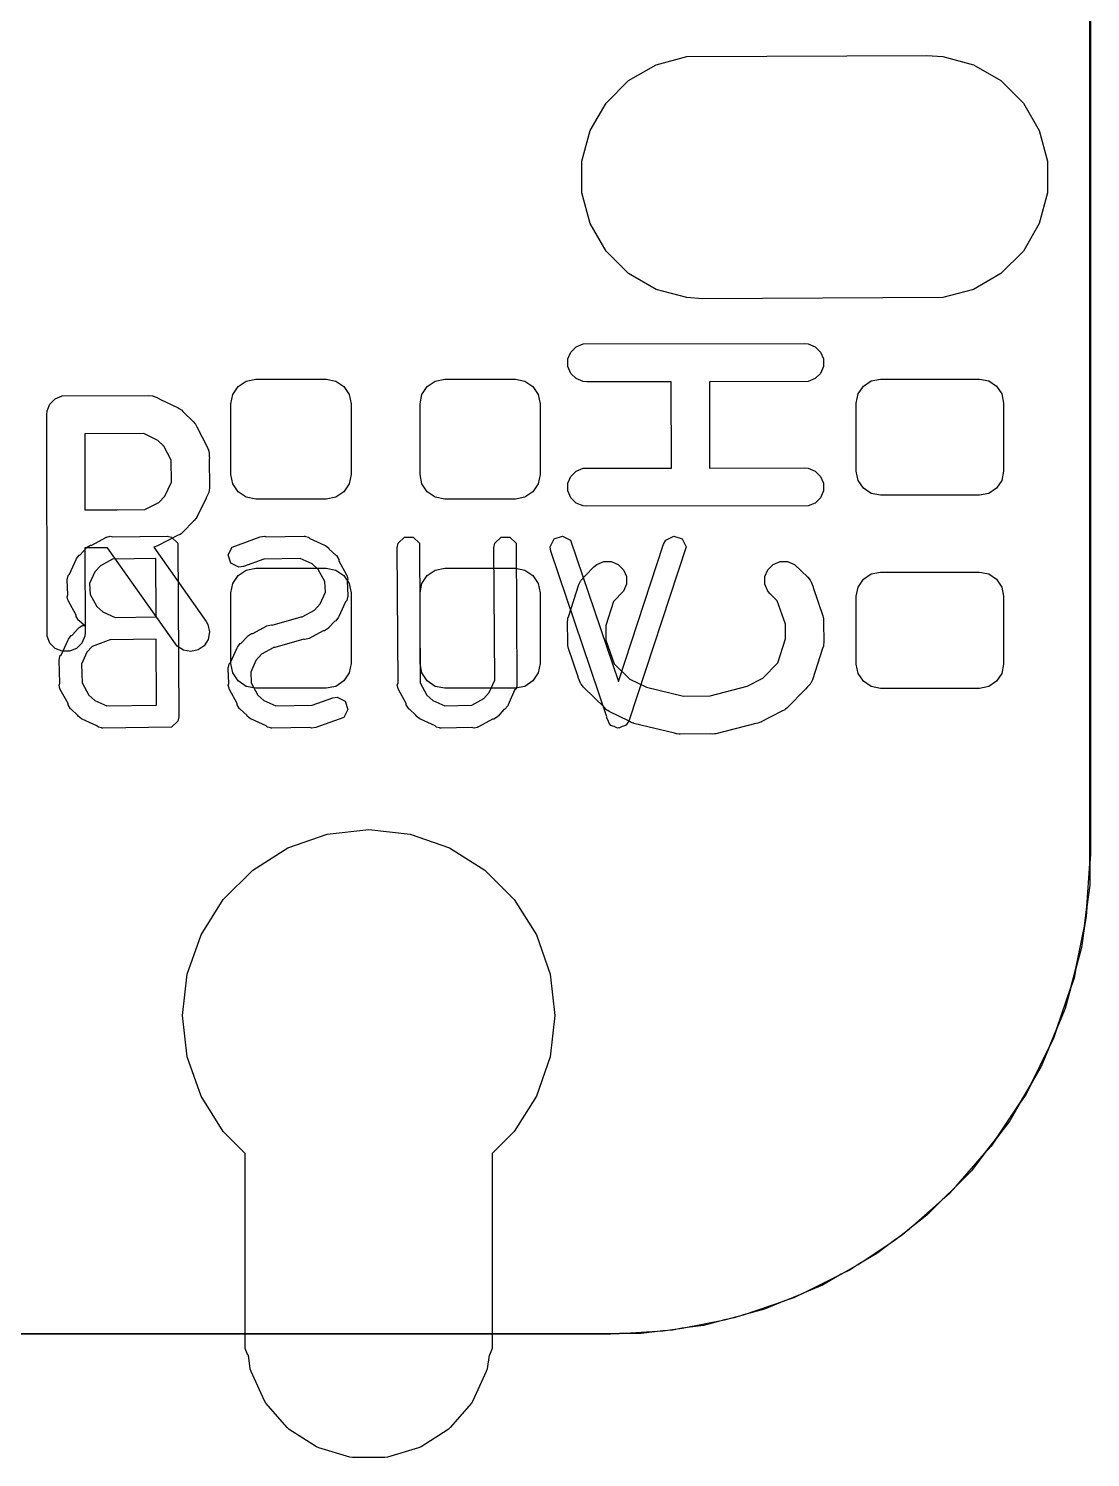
# Model space of a CAD drawing. Extents: x 138 to 258, y -115 to -93.
# Drawn here: x 154.77 to 158.98, y -114.38 to -108.71 of the extents above; entities that cross this region are included whole.
import ezdxf

# ---------------------------------------------------------------- set-up
doc = ezdxf.new("R2010")
doc.units = 0
doc.layers.add('BLACK', color=7, linetype='CONTINUOUS')

msp = doc.modelspace()

# ---------------------------------------------------------------- linework, layer by layer
at = {"layer": 'BLACK', "linetype": 'CONTINUOUS'}
for p, q in [((158.977426, -111.988503), (158.97733, -98.0186)), ((158.979773, -98.018696), (158.97987, -111.9886)), ((157.257417, -108.857736), (157.379108, -108.825129)), ((157.257417, -108.857736), (157.379108, -108.825129)), ((157.379108, -108.825129), (158.3311, -108.821)), ((157.379108, -108.825129), (158.3311, -108.821)), ((158.3311, -108.821), (158.394092, -108.825129)), ((158.3311, -108.821), (158.394092, -108.825129)), ((158.394092, -108.825129), (158.515783, -108.857736)), ((158.394092, -108.825129), (158.515783, -108.857736)), ((157.148312, -108.920728), (157.257417, -108.857736)), ((157.148312, -108.920728), (157.257417, -108.857736)), ((158.515783, -108.857736), (158.624888, -108.920728)), ((158.515783, -108.857736), (158.624888, -108.920728)), ((157.059228, -109.009812), (157.148312, -108.920728)), ((157.059228, -109.009812), (157.148312, -108.920728)), ((158.624888, -108.920728), (158.713972, -109.009812)), ((158.624888, -108.920728), (158.713972, -109.009812)), ((156.996236, -109.118917), (157.059228, -109.009812)), ((156.996236, -109.118917), (157.059228, -109.009812)), ((158.713972, -109.009812), (158.776964, -109.118917)), ((158.713972, -109.009812), (158.776964, -109.118917)), ((156.963629, -109.240608), (156.996236, -109.118917)), ((156.963629, -109.240608), (156.996236, -109.118917)), ((158.776964, -109.118917), (158.809571, -109.240608)), ((158.776964, -109.118917), (158.809571, -109.240608)), ((156.963629, -109.366592), (156.963629, -109.240608)), ((156.963629, -109.366592), (156.963629, -109.240608)), ((158.809571, -109.240608), (158.809571, -109.366592)), ((158.809571, -109.240608), (158.809571, -109.366592)), ((156.996236, -109.488283), (156.963629, -109.366592)), ((156.996236, -109.488283), (156.963629, -109.366592)), ((158.809571, -109.366592), (158.776964, -109.488283)), ((158.809571, -109.366592), (158.776964, -109.488283)), ((157.059228, -109.597388), (156.996236, -109.488283)), ((157.059228, -109.597388), (156.996236, -109.488283)), ((158.776964, -109.488283), (158.713972, -109.597388)), ((158.776964, -109.488283), (158.713972, -109.597388)), ((157.148312, -109.686472), (157.059228, -109.597388)), ((157.148312, -109.686472), (157.059228, -109.597388)), ((158.713972, -109.597388), (158.624888, -109.686472)), ((158.713972, -109.597388), (158.624888, -109.686472)), ((157.257417, -109.749464), (157.148312, -109.686472)), ((157.257417, -109.749464), (157.148312, -109.686472)), ((158.624888, -109.686472), (158.515783, -109.749464)), ((158.624888, -109.686472), (158.515783, -109.749464)), ((157.379108, -109.782071), (157.257417, -109.749464)), ((157.379108, -109.782071), (157.257417, -109.749464)), ((158.515783, -109.749464), (158.394092, -109.782071)), ((158.515783, -109.749464), (158.394092, -109.782071)), ((157.4421, -109.7862), (157.379108, -109.782071)), ((157.4421, -109.7862), (157.379108, -109.782071)), ((158.394092, -109.782071), (157.4421, -109.7862)), ((158.394092, -109.782071), (157.4421, -109.7862)), ((156.919235, -109.997723), (156.940259, -109.976699)), ((156.940259, -109.976699), (156.967727, -109.965321)), ((156.967727, -109.965321), (157.846193, -109.963857)), ((157.846193, -109.963857), (157.861059, -109.965321)), ((157.861059, -109.965321), (157.888527, -109.976699)), ((157.888527, -109.976699), (157.909551, -109.997723)), ((156.907857, -110.025191), (156.919235, -109.997723)), ((156.907857, -110.054923), (156.907857, -110.025191)), ((157.909551, -109.997723), (157.920929, -110.025191)), ((157.920929, -110.025191), (157.920929, -110.054923)), ((156.919235, -110.082391), (156.907857, -110.054923)), ((156.940259, -110.103415), (156.919235, -110.082391)), ((157.909551, -110.082391), (157.888527, -110.103415)), ((157.920929, -110.054923), (157.909551, -110.082391)), ((155.578967, -110.166059), (155.600233, -110.134233)), ((155.600233, -110.134233), (155.632059, -110.112967)), ((155.632059, -110.112967), (155.6696, -110.1055)), ((155.6696, -110.1055), (155.9496, -110.1055)), ((155.9496, -110.1055), (155.987141, -110.112967)), ((155.987141, -110.112967), (156.018967, -110.134233)), ((156.018967, -110.134233), (156.040233, -110.166059)), ((156.328967, -110.166059), (156.350233, -110.134233)), ((156.350233, -110.134233), (156.382059, -110.112967)), ((156.382059, -110.112967), (156.4196, -110.1055)), ((156.4196, -110.1055), (156.6996, -110.1055)), ((156.6996, -110.1055), (156.737141, -110.112967)), ((156.737141, -110.112967), (156.768967, -110.134233)), ((156.768967, -110.134233), (156.790233, -110.166059)), ((156.967727, -110.114793), (156.940259, -110.103415)), ((156.982593, -110.116257), (156.967727, -110.114793)), ((157.317848, -110.115698), (156.982593, -110.116257)), ((157.318835, -110.45822), (157.317848, -110.115698)), ((157.861059, -110.114793), (157.468826, -110.115446)), ((157.468826, -110.115446), (157.469813, -110.457969)), ((157.888527, -110.103415), (157.861059, -110.114793)), ((158.058796, -110.16417), (158.079574, -110.133074)), ((158.079574, -110.133074), (158.11067, -110.112296)), ((158.11067, -110.112296), (158.14735, -110.105)), ((158.14735, -110.105), (158.53985, -110.105)), ((158.53985, -110.105), (158.57653, -110.112296)), ((158.57653, -110.112296), (158.607626, -110.133074)), ((158.607626, -110.133074), (158.628404, -110.16417)), ((154.842283, -110.231727), (154.853661, -110.204259)), ((154.853661, -110.204259), (154.874685, -110.183235)), ((154.874685, -110.183235), (154.902153, -110.171857)), ((154.902153, -110.171857), (155.246009, -110.170393)), ((155.246009, -110.170393), (155.260875, -110.171857)), ((155.260875, -110.171857), (155.263405, -110.172905)), ((155.263405, -110.172905), (155.266135, -110.173099)), ((155.266135, -110.173099), (155.27976, -110.179679)), ((155.27976, -110.179679), (155.288343, -110.183235)), ((155.288343, -110.183235), (155.289484, -110.184376)), ((155.289484, -110.184376), (155.362335, -110.219562)), ((155.5715, -110.2036), (155.578967, -110.166059)), ((155.5715, -110.4836), (155.5715, -110.2036)), ((156.040233, -110.166059), (156.0477, -110.2036)), ((156.0477, -110.2036), (156.0477, -110.4836)), ((156.3215, -110.2036), (156.328967, -110.166059)), ((156.3215, -110.4836), (156.3215, -110.2036)), ((156.790233, -110.166059), (156.7977, -110.2036)), ((156.7977, -110.2036), (156.7977, -110.4836)), ((158.0515, -110.20085), (158.058796, -110.16417)), ((158.0515, -110.47035), (158.0515, -110.20085)), ((158.628404, -110.16417), (158.6357, -110.20085)), ((158.6357, -110.20085), (158.6357, -110.47035)), ((154.840819, -110.246593), (154.842283, -110.231727)), ((154.842283, -111.125059), (154.840819, -110.246593)), ((155.362335, -110.219562), (155.368731, -110.223588)), ((155.368731, -110.223588), (155.370592, -110.224359)), ((155.370592, -110.224359), (155.3718, -110.22552)), ((155.3718, -110.22552), (155.374976, -110.227519)), ((155.374976, -110.227519), (155.380445, -110.233825)), ((155.380445, -110.233825), (155.423262, -110.27496)), ((155.423262, -110.27496), (155.428054, -110.280799)), ((155.428054, -110.280799), (155.429578, -110.282121)), ((155.429578, -110.282121), (155.430327, -110.283569)), ((155.430327, -110.283569), (155.432738, -110.286507)), ((155.432738, -110.286507), (155.43632, -110.295156)), ((155.43632, -110.295156), (155.478659, -110.377011)), ((155.225865, -110.321478), (154.991906, -110.322474)), ((154.991906, -110.322474), (154.992408, -110.623834)), ((155.281302, -110.348253), (155.225865, -110.321478)), ((155.305825, -110.371812), (155.281302, -110.348253)), ((155.334474, -110.4272), (155.305825, -110.371812)), ((155.335401, -110.514765), (155.334474, -110.4272)), ((155.478659, -110.377011), (155.483998, -110.390963)), ((155.483998, -110.390963), (155.484191, -110.393692)), ((155.484191, -110.393692), (155.48524, -110.396223)), ((155.48524, -110.396223), (155.485392, -110.410584)), ((155.485392, -110.410584), (155.486105, -110.420619)), ((155.486105, -110.420619), (155.485517, -110.422382)), ((155.485517, -110.422382), (155.486704, -110.53446)), ((155.578967, -110.521141), (155.5715, -110.4836)), ((156.0477, -110.4836), (156.040233, -110.521141)), ((156.328967, -110.521141), (156.3215, -110.4836)), ((156.7977, -110.4836), (156.790233, -110.521141)), ((156.919235, -110.491208), (156.940259, -110.470184)), ((156.940259, -110.470184), (156.967727, -110.458806)), ((156.967727, -110.458806), (157.318835, -110.45822)), ((157.469813, -110.457969), (157.846193, -110.457342)), ((157.846193, -110.457342), (157.861059, -110.458806)), ((157.861059, -110.458806), (157.888527, -110.470184)), ((157.888527, -110.470184), (157.909551, -110.491208)), ((158.058796, -110.50703), (158.0515, -110.47035)), ((158.6357, -110.47035), (158.628404, -110.50703)), ((155.308843, -110.569753), (155.335401, -110.514765)), ((155.486704, -110.53446), (155.48524, -110.549326)), ((155.600233, -110.552967), (155.578967, -110.521141)), ((156.040233, -110.521141), (156.018967, -110.552967)), ((156.350233, -110.552967), (156.328967, -110.521141)), ((156.790233, -110.521141), (156.768967, -110.552967)), ((156.907857, -110.518676), (156.919235, -110.491208)), ((156.907857, -110.548408), (156.907857, -110.518676)), ((157.909551, -110.491208), (157.920929, -110.518676)), ((157.920929, -110.518676), (157.920929, -110.548408)), ((158.079574, -110.538126), (158.058796, -110.50703)), ((158.11067, -110.558904), (158.079574, -110.538126)), ((158.607626, -110.538126), (158.57653, -110.558904)), ((158.628404, -110.50703), (158.607626, -110.538126)), ((155.230095, -110.622822), (155.285285, -110.594276)), ((155.285285, -110.594276), (155.308843, -110.569753)), ((155.47272, -110.577935), (155.437535, -110.650786)), ((155.473862, -110.576794), (155.47272, -110.577935)), ((155.477417, -110.568211), (155.473862, -110.576794)), ((155.483998, -110.554586), (155.477417, -110.568211)), ((155.484191, -110.551856), (155.483998, -110.554586)), ((155.48524, -110.549326), (155.484191, -110.551856)), ((155.632059, -110.574233), (155.600233, -110.552967)), ((155.6696, -110.5817), (155.632059, -110.574233)), ((155.9496, -110.5817), (155.6696, -110.5817)), ((155.987141, -110.574233), (155.9496, -110.5817)), ((156.018967, -110.552967), (155.987141, -110.574233)), ((156.382059, -110.574233), (156.350233, -110.552967)), ((156.4196, -110.5817), (156.382059, -110.574233)), ((156.6996, -110.5817), (156.4196, -110.5817)), ((156.737141, -110.574233), (156.6996, -110.5817)), ((156.768967, -110.552967), (156.737141, -110.574233)), ((156.919235, -110.575876), (156.907857, -110.548408)), ((156.940259, -110.5969), (156.919235, -110.575876)), ((156.967727, -110.608278), (156.940259, -110.5969)), ((157.888527, -110.5969), (157.861059, -110.608278)), ((157.909551, -110.575876), (157.888527, -110.5969)), ((157.920929, -110.548408), (157.909551, -110.575876)), ((158.14735, -110.5662), (158.11067, -110.558904)), ((158.53985, -110.5662), (158.14735, -110.5662)), ((158.57653, -110.558904), (158.53985, -110.5662)), ((154.992408, -110.623834), (155.118619, -110.623297)), ((155.118619, -110.623297), (155.120986, -110.622773)), ((155.120986, -110.622773), (155.123831, -110.623275)), ((155.123831, -110.623275), (155.230095, -110.622822)), ((155.432738, -110.659042), (155.431579, -110.660247)), ((155.433506, -110.657185), (155.432738, -110.659042)), ((155.437535, -110.650786), (155.433506, -110.657185)), ((156.982593, -110.609742), (156.967727, -110.608278)), ((157.861059, -110.608278), (156.982593, -110.609742)), ((155.382139, -110.711713), (155.376294, -110.716509)), ((155.423265, -110.668902), (155.382139, -110.711713)), ((155.429578, -110.663428), (155.423265, -110.668902)), ((155.431579, -110.660247), (155.429578, -110.663428)), ((154.999188, -110.773623), (155.014021, -110.763712)), ((155.014021, -110.763712), (155.019316, -110.763712)), ((155.019316, -110.763712), (155.074932, -110.733128)), ((155.074932, -110.733128), (155.07714, -110.732523)), ((155.07714, -110.732523), (155.077883, -110.731781)), ((155.077883, -110.731781), (155.07996, -110.731751)), ((155.07996, -110.731751), (155.092138, -110.728416)), ((155.092138, -110.728416), (155.101221, -110.731444)), ((155.101221, -110.731444), (155.318899, -110.728301)), ((155.266135, -110.772449), (155.265867, -110.772468)), ((155.265867, -110.772468), (155.47293, -111.066496)), ((155.280087, -110.76711), (155.266135, -110.772449)), ((155.361933, -110.724775), (155.280087, -110.76711)), ((155.318899, -110.728301), (155.336395, -110.731781)), ((155.336395, -110.731781), (155.361139, -110.756525)), ((155.361139, -110.756525), (155.364619, -111.444581)), ((155.370591, -110.721189), (155.361933, -110.724775)), ((155.373531, -110.718776), (155.370591, -110.721189)), ((155.374976, -110.718029), (155.373531, -110.718776)), ((155.376294, -110.716509), (155.374976, -110.718029)), ((155.560678, -110.802711), (155.576327, -110.771412)), ((155.576327, -110.771412), (155.68762, -110.730647)), ((155.68762, -110.730647), (155.705318, -110.728416)), ((155.705318, -110.728416), (155.711009, -110.731261)), ((155.711009, -110.731261), (155.861734, -110.728301)), ((155.861734, -110.728301), (155.863979, -110.728747)), ((155.863979, -110.728747), (155.864975, -110.728416)), ((155.864975, -110.728416), (155.867067, -110.729361)), ((155.867067, -110.729361), (155.87923, -110.731781)), ((155.87923, -110.731781), (155.884847, -110.737398)), ((155.884847, -110.737398), (155.943066, -110.763712)), ((155.943066, -110.763712), (155.943094, -110.763713)), ((155.943094, -110.763713), (155.943122, -110.763738)), ((155.943122, -110.763738), (155.946044, -110.765059)), ((155.946044, -110.765059), (155.960136, -110.775996)), ((156.231122, -110.774021), (156.234602, -110.756525)), ((156.234602, -110.756525), (156.259346, -110.731781)), ((156.259346, -110.731781), (156.294338, -110.731781)), ((156.294338, -110.731781), (156.319082, -110.756525)), ((156.319082, -110.756525), (156.322525, -111.310914)), ((156.614299, -110.774021), (156.617779, -110.756525)), ((156.617779, -110.756525), (156.642523, -110.731781)), ((156.642523, -110.731781), (156.677515, -110.731781)), ((156.677515, -110.731781), (156.702259, -110.756525)), ((156.702259, -110.756525), (156.705739, -111.316855)), ((156.837935, -110.77078), (156.853584, -110.739481)), ((156.840166, -110.788479), (156.837935, -110.77078)), ((156.853584, -110.739481), (156.886781, -110.728416)), ((156.886781, -110.728416), (156.91808, -110.744065)), ((156.91808, -110.744065), (157.108181, -111.305365)), ((157.108181, -111.305365), (157.287206, -110.759563)), ((157.376185, -110.770781), (157.150434, -111.459039)), ((157.287206, -110.759563), (157.29604, -110.744066)), ((157.29604, -110.744066), (157.327339, -110.728416)), ((157.327339, -110.728416), (157.360536, -110.739482)), ((157.360536, -110.739482), (157.376185, -110.770781)), ((154.931031, -110.878633), (154.957345, -110.820417)), ((154.957345, -110.820387), (154.957372, -110.820356)), ((154.957345, -110.820417), (154.957345, -110.820387)), ((154.957372, -110.820356), (154.958692, -110.817437)), ((154.958692, -110.817437), (154.969629, -110.803345)), ((154.969629, -110.803345), (154.973853, -110.801936)), ((154.973853, -110.801936), (154.996926, -110.77615)), ((155.082604, -110.77445), (154.99266, -110.774832)), ((154.99266, -110.774832), (154.993219, -111.110193)), ((154.996926, -110.77615), (154.996978, -110.775996)), ((154.996978, -110.775996), (154.997148, -110.775902)), ((154.997148, -110.775902), (154.999188, -110.773623)), ((155.10141, -110.819653), (155.053654, -110.845915)), ((155.357803, -111.16523), (155.082604, -110.77445)), ((155.273397, -110.81717), (155.10141, -110.819653)), ((155.274566, -111.048255), (155.273397, -110.81717)), ((155.571743, -110.835908), (155.560678, -110.802711)), ((155.701709, -110.819667), (155.620741, -110.849326)), ((155.702077, -110.819741), (155.701709, -110.819667)), ((155.845724, -110.816919), (155.702077, -110.819741)), ((155.893559, -110.83854), (155.845724, -110.816919)), ((155.960136, -110.775996), (155.961544, -110.780222)), ((155.961544, -110.780222), (155.987327, -110.803292)), ((155.987327, -110.803292), (155.987484, -110.803345)), ((155.987484, -110.803345), (155.987578, -110.803517)), ((155.987578, -110.803517), (155.989857, -110.805556)), ((155.989857, -110.805556), (155.999768, -110.820388)), ((155.999768, -110.820388), (155.999767, -110.825682)), ((155.999767, -110.825682), (156.030353, -110.8813)), ((156.234453, -111.310447), (156.231122, -110.774021)), ((156.617564, -111.299861), (156.614299, -110.774021)), ((157.062447, -111.444795), (156.840166, -110.788479)), ((157.022506, -110.840299), (157.049975, -110.828922)), ((157.049975, -110.828922), (157.079707, -110.828922)), ((157.079707, -110.828922), (157.107175, -110.840299)), ((157.721612, -110.840299), (157.74908, -110.828921)), ((157.74908, -110.828921), (157.778812, -110.828921)), ((157.778812, -110.828921), (157.80628, -110.840299)), ((154.922994, -110.896413), (154.925414, -110.884251)), ((154.925414, -110.884251), (154.931031, -110.878633)), ((155.032172, -110.869923), (155.01126, -110.91619)), ((155.053654, -110.845915), (155.032172, -110.869923)), ((155.603042, -110.851557), (155.571743, -110.835908)), ((155.578967, -110.916059), (155.600233, -110.884233)), ((155.600233, -110.884233), (155.632059, -110.862967)), ((155.620741, -110.849326), (155.603042, -110.851557)), ((155.632059, -110.862967), (155.6696, -110.8555)), ((155.6696, -110.8555), (155.9496, -110.8555)), ((155.917563, -110.860019), (155.893559, -110.83854)), ((155.944012, -110.908115), (155.917563, -110.860019)), ((155.9496, -110.8555), (155.987141, -110.862967)), ((155.987141, -110.862967), (156.018967, -110.884233)), ((156.018967, -110.884233), (156.040233, -110.916059)), ((156.030353, -110.8813), (156.030957, -110.883508)), ((156.030957, -110.883508), (156.0317, -110.884251)), ((156.0317, -110.884251), (156.031799, -110.886582)), ((156.328967, -110.916059), (156.350233, -110.884233)), ((156.350233, -110.884233), (156.382059, -110.862967)), ((156.382059, -110.862967), (156.4196, -110.8555)), ((156.4196, -110.8555), (156.6996, -110.8555)), ((156.6996, -110.8555), (156.737141, -110.862967)), ((156.737141, -110.862967), (156.768967, -110.884233)), ((156.768967, -110.884233), (156.790233, -110.916059)), ((156.972142, -110.89018), (156.976998, -110.884583)), ((156.976998, -110.884583), (156.978003, -110.88408)), ((156.978003, -110.88408), (157.010959, -110.849776)), ((157.010959, -110.849776), (157.022506, -110.840299)), ((157.107175, -110.840299), (157.128199, -110.861323)), ((157.128199, -110.861323), (157.139576, -110.888791)), ((157.68921, -110.888791), (157.700588, -110.861323)), ((157.700588, -110.861323), (157.721612, -110.840299)), ((157.80628, -110.840299), (157.858951, -110.890899)), ((158.079574, -110.899074), (158.11067, -110.878296)), ((158.11067, -110.878296), (158.14735, -110.871)), ((158.14735, -110.871), (158.53985, -110.871)), ((158.53985, -110.871), (158.57653, -110.878296)), ((158.57653, -110.878296), (158.607626, -110.899074)), ((154.921934, -110.901747), (154.92238, -110.899501)), ((154.92449, -110.961525), (154.921934, -110.901747)), ((154.922049, -110.898506), (154.922994, -110.896413)), ((154.92238, -110.899501), (154.922049, -110.898506)), ((155.01126, -110.91619), (155.013101, -110.959241)), ((155.5715, -110.9536), (155.578967, -110.916059)), ((155.945853, -110.951165), (155.944012, -110.908115)), ((156.031799, -110.886582), (156.035065, -110.898505)), ((156.035065, -110.898505), (156.032623, -110.90583)), ((156.032623, -110.90583), (156.03518, -110.96561)), ((156.040233, -110.916059), (156.0477, -110.9536)), ((156.3215, -110.9536), (156.328967, -110.916059)), ((156.790233, -110.916059), (156.7977, -110.9536)), ((156.911693, -111.044024), (156.951428, -110.920684)), ((156.951428, -110.920684), (156.957517, -110.907044)), ((156.957517, -110.907044), (156.959312, -110.904974)), ((156.959312, -110.904974), (156.960359, -110.902447)), ((156.960359, -110.902447), (156.972142, -110.89018)), ((157.139576, -110.918523), (157.128199, -110.945992)), ((157.139576, -110.888791), (157.139576, -110.918523)), ((157.68921, -110.918523), (157.68921, -110.888791)), ((157.700588, -110.945991), (157.68921, -110.918523)), ((157.858951, -110.890899), (157.868428, -110.902446)), ((157.868428, -110.902446), (157.869476, -110.904976)), ((157.869476, -110.904976), (157.87127, -110.907045)), ((157.87127, -110.907045), (157.875911, -110.920513)), ((157.875911, -110.920513), (157.879805, -110.929915)), ((157.879805, -110.929915), (157.879805, -110.931813)), ((157.879805, -110.931813), (157.918483, -111.044056)), ((158.0515, -110.96685), (158.058796, -110.93017)), ((158.058796, -110.93017), (158.079574, -110.899074)), ((158.607626, -110.899074), (158.628404, -110.93017)), ((158.628404, -110.93017), (158.6357, -110.96685)), ((154.922049, -110.968851), (154.92449, -110.961525)), ((154.925314, -110.980774), (154.922049, -110.968851)), ((154.925414, -110.983106), (154.925314, -110.980774)), ((154.926156, -110.983848), (154.925414, -110.983106)), ((154.926761, -110.986057), (154.926156, -110.983848)), ((154.957345, -111.041672), (154.926761, -110.986057)), ((155.013101, -110.959241), (155.039548, -111.007333)), ((155.5715, -111.2336), (155.5715, -110.9536)), ((155.903458, -111.021441), (155.924939, -110.997434)), ((155.924939, -110.997434), (155.945853, -110.951165)), ((156.026082, -110.988723), (155.999767, -111.046939)), ((156.0317, -110.983106), (156.026082, -110.988723)), ((156.034118, -110.970945), (156.0317, -110.983106)), ((156.035065, -110.968852), (156.034118, -110.970945)), ((156.03518, -110.96561), (156.034733, -110.967856)), ((156.034733, -110.967856), (156.035065, -110.968852)), ((156.0477, -110.9536), (156.0477, -111.2336)), ((156.3215, -111.2336), (156.3215, -110.9536)), ((156.7977, -110.9536), (156.7977, -111.2336)), ((157.08878, -110.987023), (157.05778, -111.083253)), ((157.128199, -110.945992), (157.08878, -110.987023)), ((157.710064, -110.957539), (157.700588, -110.945991)), ((157.73818, -110.98455), (157.710064, -110.957539)), ((157.77013, -111.077266), (157.73818, -110.98455)), ((158.0515, -111.23635), (158.0515, -110.96685)), ((158.6357, -110.96685), (158.6357, -111.23635)), ((154.957345, -111.046969), (154.957345, -111.041672)), ((154.967256, -111.061801), (154.957345, -111.046969)), ((155.039548, -111.007333), (155.063556, -111.028816)), ((155.063556, -111.028816), (155.111763, -111.050605)), ((155.111763, -111.050605), (155.274566, -111.048255)), ((155.734511, -111.08091), (155.850645, -111.04898)), ((155.850645, -111.04898), (155.853645, -111.048834)), ((155.853645, -111.048834), (155.903458, -111.021441)), ((155.998421, -111.049919), (155.987484, -111.064012)), ((155.999741, -111.046997), (155.998421, -111.049919)), ((155.999768, -111.046968), (155.999741, -111.046997)), ((155.999767, -111.046939), (155.999768, -111.046968)), ((156.907481, -111.057098), (156.907857, -111.053286)), ((156.907857, -111.053286), (156.911693, -111.044024)), ((157.918483, -111.044056), (157.920159, -111.051427)), ((157.920159, -111.051427), (157.920929, -111.053286)), ((157.920929, -111.053286), (157.920953, -111.054921)), ((157.920953, -111.054921), (157.921795, -111.058622)), ((154.941922, -111.12125), (154.967256, -111.092938)), ((154.969535, -111.06384), (154.967256, -111.061801)), ((154.967256, -111.092938), (154.96916, -111.091665)), ((154.96916, -111.091665), (154.969629, -111.090728)), ((154.969629, -111.064011), (154.969535, -111.06384)), ((154.969783, -111.064062), (154.969629, -111.064011)), ((154.969629, -111.090728), (154.971696, -111.08997)), ((154.990883, -111.082942), (154.969783, -111.064062)), ((154.971696, -111.08997), (154.982088, -111.083027)), ((154.982088, -111.083027), (154.990652, -111.083027)), ((154.990652, -111.083027), (154.990883, -111.082942)), ((154.993219, -111.110193), (154.991755, -111.125059)), ((155.47293, -111.066496), (155.480255, -111.079514)), ((155.480255, -111.079514), (155.486686, -111.108541)), ((155.486686, -111.108541), (155.481519, -111.137821)), ((155.657945, -111.114958), (155.713561, -111.084374)), ((155.713561, -111.084374), (155.730767, -111.079662)), ((155.730767, -111.079662), (155.734511, -111.08091)), ((155.937798, -111.103643), (155.88218, -111.134228)), ((155.943094, -111.103643), (155.937798, -111.103643)), ((155.957926, -111.093732), (155.943094, -111.103643)), ((155.959963, -111.091454), (155.957926, -111.093732)), ((155.960136, -111.09136), (155.959963, -111.091454)), ((155.960188, -111.091203), (155.960136, -111.09136)), ((155.983257, -111.06542), (155.960188, -111.091203)), ((155.987484, -111.064012), (155.983257, -111.06542)), ((156.906393, -111.068152), (156.907133, -111.060629)), ((156.907639, -111.150812), (156.906393, -111.068152)), ((156.906991, -111.058621), (156.907481, -111.057098)), ((156.907133, -111.060629), (156.906991, -111.058621)), ((157.05778, -111.083253), (157.058655, -111.141283)), ((157.771005, -111.135299), (157.77013, -111.077266)), ((157.921795, -111.058622), (157.921146, -111.067739)), ((157.921146, -111.067739), (157.922393, -111.1504)), ((154.853661, -111.152527), (154.842283, -111.125059)), ((154.874685, -111.173551), (154.853661, -111.152527)), ((154.899099, -111.197947), (154.925414, -111.13973)), ((154.925414, -111.139701), (154.925441, -111.13967)), ((154.925414, -111.13973), (154.925414, -111.139701)), ((154.925441, -111.13967), (154.926761, -111.136751)), ((154.926761, -111.136751), (154.937698, -111.122659)), ((154.937698, -111.122659), (154.941922, -111.12125)), ((154.980377, -111.152527), (154.959353, -111.173551)), ((154.991755, -111.125059), (154.980377, -111.152527)), ((155.020927, -111.166119), (155.000242, -111.189237)), ((155.095011, -111.138981), (155.020927, -111.166119)), ((155.095379, -111.139055), (155.095011, -111.138981)), ((155.275012, -111.136461), (155.095379, -111.139055)), ((155.276342, -111.399403), (155.275012, -111.136461)), ((155.382876, -111.181208), (155.357803, -111.16523)), ((155.465541, -111.162894), (155.441184, -111.179945)), ((155.481519, -111.137821), (155.465541, -111.162894)), ((155.596001, -111.171602), (155.597321, -111.168683)), ((155.597321, -111.168683), (155.608258, -111.154591)), ((155.608258, -111.154591), (155.612482, -111.153182)), ((155.612482, -111.153182), (155.635555, -111.127396)), ((155.635555, -111.127396), (155.635607, -111.127242)), ((155.635607, -111.127242), (155.635777, -111.127148)), ((155.635777, -111.127148), (155.637817, -111.124869)), ((155.637817, -111.124869), (155.65265, -111.114958)), ((155.65265, -111.114958), (155.657945, -111.114958)), ((155.86123, -111.137691), (155.745097, -111.169622)), ((155.864975, -111.13894), (155.86123, -111.137691)), ((155.88218, -111.134228), (155.864975, -111.13894)), ((156.906991, -111.159931), (156.907639, -111.150812)), ((156.907832, -111.163631), (156.906991, -111.159931)), ((156.907857, -111.165266), (156.907832, -111.163631)), ((156.908626, -111.167123), (156.907857, -111.165266)), ((156.910303, -111.174497), (156.908626, -111.167123)), ((157.058655, -111.141283), (157.090826, -111.234641)), ((157.740104, -111.231224), (157.771005, -111.135299)), ((157.920929, -111.165266), (157.917092, -111.174528)), ((157.921304, -111.161452), (157.920929, -111.165266)), ((157.921795, -111.15993), (157.921304, -111.161452)), ((157.922393, -111.1504), (157.921652, -111.157921)), ((157.921652, -111.157921), (157.921795, -111.15993)), ((154.902153, -111.184929), (154.874685, -111.173551)), ((154.890002, -111.221061), (154.890448, -111.218814)), ((154.892797, -111.312056), (154.890002, -111.221061)), ((154.890117, -111.217819), (154.891063, -111.215725)), ((154.890448, -111.218814), (154.890117, -111.217819)), ((154.891063, -111.215725), (154.893482, -111.203565)), ((154.893482, -111.203565), (154.899099, -111.197947)), ((154.931885, -111.184929), (154.902153, -111.184929)), ((154.959353, -111.173551), (154.931885, -111.184929)), ((155.000242, -111.189237), (154.978967, -111.236303)), ((155.412156, -111.186375), (155.382876, -111.181208)), ((155.441184, -111.179945), (155.412156, -111.186375)), ((155.56966, -111.229878), (155.595974, -111.171663)), ((155.595974, -111.171633), (155.596001, -111.171602)), ((155.595974, -111.171663), (155.595974, -111.171633)), ((155.670801, -111.221169), (155.649889, -111.267436)), ((155.692283, -111.197161), (155.670801, -111.221169)), ((155.742097, -111.169767), (155.692283, -111.197161)), ((155.745097, -111.169622), (155.742097, -111.169767)), ((156.948981, -111.286737), (156.910303, -111.174497)), ((157.917092, -111.174528), (157.87736, -111.297867)), ((154.978967, -111.236303), (154.98125, -111.310634)), ((155.560563, -111.252992), (155.561009, -111.250746)), ((155.563119, -111.31277), (155.560563, -111.252992)), ((155.560678, -111.249751), (155.561623, -111.247658)), ((155.561009, -111.250746), (155.560678, -111.249751)), ((155.561623, -111.247658), (155.564043, -111.235496)), ((155.564043, -111.235496), (155.56966, -111.229878)), ((155.578967, -111.271141), (155.5715, -111.2336)), ((155.600233, -111.302967), (155.578967, -111.271141)), ((155.649889, -111.267436), (155.65173, -111.310487)), ((156.040233, -111.271141), (156.018967, -111.302967)), ((156.0477, -111.2336), (156.040233, -111.271141)), ((156.328967, -111.271141), (156.3215, -111.2336)), ((156.350233, -111.302967), (156.328967, -111.271141)), ((156.790233, -111.271141), (156.768967, -111.302967)), ((156.7977, -111.2336), (156.790233, -111.271141)), ((157.090826, -111.234641), (157.15316, -111.295598)), ((157.680591, -111.29208), (157.740104, -111.231224)), ((158.058796, -111.27303), (158.0515, -111.23635)), ((158.079574, -111.304126), (158.058796, -111.27303)), ((158.628404, -111.27303), (158.607626, -111.304126)), ((158.6357, -111.23635), (158.628404, -111.27303)), ((154.890117, -111.320097), (154.892797, -111.312056)), ((154.893413, -111.332135), (154.890117, -111.320097)), ((154.893482, -111.334351), (154.893413, -111.332135)), ((154.894224, -111.335093), (154.893482, -111.334351)), ((154.894829, -111.337302), (154.894224, -111.335093)), ((154.925414, -111.392919), (154.894829, -111.337302)), ((154.98125, -111.310634), (155.007618, -111.358582)), ((155.560678, -111.320096), (155.563119, -111.31277)), ((155.563943, -111.332018), (155.560678, -111.320096)), ((155.564043, -111.334351), (155.563943, -111.332018)), ((155.564785, -111.335093), (155.564043, -111.334351)), ((155.56539, -111.337301), (155.564785, -111.335093)), ((155.595974, -111.392918), (155.56539, -111.337301)), ((155.632059, -111.324233), (155.600233, -111.302967)), ((155.6696, -111.3317), (155.632059, -111.324233)), ((155.65173, -111.310487), (155.678176, -111.358579)), ((155.9496, -111.3317), (155.6696, -111.3317)), ((155.987141, -111.324233), (155.9496, -111.3317)), ((156.018967, -111.302967), (155.987141, -111.324233)), ((156.231237, -111.320097), (156.234453, -111.310447)), ((156.234589, -111.332338), (156.231237, -111.320097)), ((156.234602, -111.334351), (156.234589, -111.332338)), ((156.235344, -111.335093), (156.234602, -111.334351)), ((156.235949, -111.337302), (156.235344, -111.335093)), ((156.266534, -111.392919), (156.235949, -111.337302)), ((156.322525, -111.310914), (156.348738, -111.358582)), ((156.382059, -111.324233), (156.350233, -111.302967)), ((156.4196, -111.3317), (156.382059, -111.324233)), ((156.6996, -111.3317), (156.4196, -111.3317)), ((156.595498, -111.34868), (156.617564, -111.299861)), ((156.702259, -111.334351), (156.696641, -111.339968)), ((156.737141, -111.324233), (156.6996, -111.3317)), ((156.704678, -111.322188), (156.702259, -111.334351)), ((156.705624, -111.320096), (156.704678, -111.322188)), ((156.705739, -111.316855), (156.705292, -111.3191)), ((156.705292, -111.3191), (156.705624, -111.320096)), ((156.768967, -111.302967), (156.737141, -111.324233)), ((156.948981, -111.288637), (156.948981, -111.286737)), ((156.952875, -111.298039), (156.948981, -111.288637)), ((156.957517, -111.311508), (156.952875, -111.298039)), ((156.959312, -111.313577), (156.957517, -111.311508)), ((156.960359, -111.316105), (156.959312, -111.313577)), ((156.969835, -111.327653), (156.960359, -111.316105)), ((157.052808, -111.408794), (156.969835, -111.327653)), ((157.15316, -111.295598), (157.219733, -111.327752)), ((157.219733, -111.327752), (157.366573, -111.363225)), ((157.471596, -111.362113), (157.618696, -111.324094)), ((157.618696, -111.324094), (157.680591, -111.29208)), ((157.850166, -111.334779), (157.776704, -111.409901)), ((157.85179, -111.333968), (157.850166, -111.334779)), ((157.858293, -111.326469), (157.85179, -111.333968)), ((157.868428, -111.316106), (157.858293, -111.326469)), ((157.869476, -111.313575), (157.868428, -111.316106)), ((157.87127, -111.311507), (157.869476, -111.313575)), ((157.87736, -111.297867), (157.87127, -111.311507)), ((158.11067, -111.324904), (158.079574, -111.304126)), ((158.14735, -111.3322), (158.11067, -111.324904)), ((158.53985, -111.3322), (158.14735, -111.3322)), ((158.57653, -111.324904), (158.53985, -111.3322)), ((158.607626, -111.304126), (158.57653, -111.324904)), ((154.925414, -111.398214), (154.925414, -111.392919)), ((155.007618, -111.358582), (155.031622, -111.38006)), ((155.031622, -111.38006), (155.079955, -111.401907)), ((155.595974, -111.398215), (155.595974, -111.392918)), ((155.678176, -111.358579), (155.702185, -111.380062)), ((155.702185, -111.380062), (155.750018, -111.401682)), ((155.894033, -111.398934), (155.975003, -111.369276)), ((155.975003, -111.369276), (155.992701, -111.367045)), ((155.992701, -111.367045), (156.024, -111.382694)), ((156.024, -111.382694), (156.035065, -111.415891)), ((156.266534, -111.398214), (156.266534, -111.392919)), ((156.348738, -111.358582), (156.372742, -111.38006)), ((156.372742, -111.38006), (156.420274, -111.401545)), ((156.526154, -111.399008), (156.574018, -111.372687)), ((156.574018, -111.372687), (156.595498, -111.34868)), ((156.696641, -111.339968), (156.670327, -111.398183)), ((157.366573, -111.363225), (157.471596, -111.362113)), ((154.935325, -111.413046), (154.925414, -111.398214)), ((154.937603, -111.415084), (154.935325, -111.413046)), ((154.937698, -111.415257), (154.937603, -111.415084)), ((154.937854, -111.415309), (154.937698, -111.415257)), ((154.963637, -111.438379), (154.937854, -111.415309)), ((154.965046, -111.442606), (154.963637, -111.438379)), ((154.979139, -111.453543), (154.965046, -111.442606)), ((155.079955, -111.401907), (155.276342, -111.399403)), ((155.364619, -111.444581), (155.361139, -111.462077)), ((155.605885, -111.413047), (155.595974, -111.398215)), ((155.608164, -111.415086), (155.605885, -111.413047)), ((155.608258, -111.415257), (155.608164, -111.415086)), ((155.608412, -111.415308), (155.608258, -111.415257)), ((155.634198, -111.43838), (155.608412, -111.415308)), ((155.635607, -111.442606), (155.634198, -111.43838)), ((155.649699, -111.453543), (155.635607, -111.442606)), ((155.750018, -111.401682), (155.893666, -111.398861)), ((155.893666, -111.398861), (155.894033, -111.398934)), ((156.019416, -111.44719), (155.908124, -111.487955)), ((156.035065, -111.415891), (156.019416, -111.44719)), ((156.276445, -111.413046), (156.266534, -111.398214)), ((156.278723, -111.415084), (156.276445, -111.413046)), ((156.278818, -111.415257), (156.278723, -111.415084)), ((156.278974, -111.415309), (156.278818, -111.415257)), ((156.304757, -111.438379), (156.278974, -111.415309)), ((156.306166, -111.442606), (156.304757, -111.438379)), ((156.320259, -111.453543), (156.306166, -111.442606)), ((156.420274, -111.401545), (156.526154, -111.399008)), ((156.628486, -111.444978), (156.613654, -111.454889)), ((156.630523, -111.4427), (156.628486, -111.444978)), ((156.630696, -111.442606), (156.630523, -111.4427)), ((156.630748, -111.442449), (156.630696, -111.442606)), ((156.653818, -111.416665), (156.630748, -111.442449)), ((156.658044, -111.415257), (156.653818, -111.416665)), ((156.668981, -111.401164), (156.658044, -111.415257)), ((156.6703, -111.398244), (156.668981, -111.401164)), ((156.670328, -111.398214), (156.6703, -111.398244)), ((156.670327, -111.398183), (156.670328, -111.398214)), ((157.059246, -111.416217), (157.052808, -111.408794)), ((157.062481, -111.418253), (157.059246, -111.416217)), ((157.061455, -111.447822), (157.062447, -111.444795)), ((157.067708, -111.460329), (157.061455, -111.447822)), ((157.06363, -111.419377), (157.062481, -111.418253)), ((157.065489, -111.420147), (157.06363, -111.419377)), ((157.071888, -111.424175), (157.065489, -111.420147)), ((157.150219, -111.462006), (157.071888, -111.424175)), ((157.756497, -111.422963), (157.674651, -111.465298)), ((157.765156, -111.419377), (157.756497, -111.422963)), ((157.768096, -111.416964), (157.765156, -111.419377)), ((157.769541, -111.416217), (157.768096, -111.416964)), ((157.770859, -111.414697), (157.769541, -111.416217)), ((157.776704, -111.409901), (157.770859, -111.414697)), ((154.982058, -111.454862), (154.979139, -111.453543)), ((154.982088, -111.454889), (154.982058, -111.454862)), ((154.982116, -111.454889), (154.982088, -111.454889)), ((155.040334, -111.481203), (154.982116, -111.454889)), ((155.045952, -111.486821), (155.040334, -111.481203)), ((155.058114, -111.48924), (155.045952, -111.486821)), ((155.060207, -111.490186), (155.058114, -111.48924)), ((155.061202, -111.489854), (155.060207, -111.490186)), ((155.063448, -111.490301), (155.061202, -111.489854)), ((155.336395, -111.486821), (155.063448, -111.490301)), ((155.361139, -111.462077), (155.336395, -111.486821)), ((155.65262, -111.454863), (155.649699, -111.453543)), ((155.65265, -111.45489), (155.65262, -111.454863)), ((155.652679, -111.45489), (155.65265, -111.45489)), ((155.710894, -111.481203), (155.652679, -111.45489)), ((155.716512, -111.486821), (155.710894, -111.481203)), ((155.728674, -111.48924), (155.716512, -111.486821)), ((155.730767, -111.490186), (155.728674, -111.48924)), ((155.731762, -111.489854), (155.730767, -111.490186)), ((155.734008, -111.490301), (155.731762, -111.489854)), ((155.884733, -111.48734), (155.734008, -111.490301)), ((155.890425, -111.490186), (155.884733, -111.48734)), ((155.908124, -111.487955), (155.890425, -111.490186)), ((156.323178, -111.454862), (156.320259, -111.453543)), ((156.323208, -111.454889), (156.323178, -111.454862)), ((156.323236, -111.454889), (156.323208, -111.454889)), ((156.381454, -111.481203), (156.323236, -111.454889)), ((156.387072, -111.486821), (156.381454, -111.481203)), ((156.399234, -111.48924), (156.387072, -111.486821)), ((156.401327, -111.490186), (156.399234, -111.48924)), ((156.402322, -111.489854), (156.401327, -111.490186)), ((156.404568, -111.490301), (156.402322, -111.489854)), ((156.527073, -111.487365), (156.404568, -111.490301)), ((156.535535, -111.490186), (156.527073, -111.487365)), ((156.547632, -111.486872), (156.535535, -111.490186)), ((156.54979, -111.486821), (156.547632, -111.486872)), ((156.550532, -111.486078), (156.54979, -111.486821)), ((156.55274, -111.485474), (156.550532, -111.486078)), ((156.608358, -111.454889), (156.55274, -111.485474)), ((156.613654, -111.454889), (156.608358, -111.454889)), ((157.07252, -111.474536), (157.067708, -111.460329)), ((157.075575, -111.476063), (157.07252, -111.474536)), ((157.077104, -111.479121), (157.075575, -111.476063)), ((157.090858, -111.483705), (157.077104, -111.479121)), ((157.103819, -111.490186), (157.090858, -111.483705)), ((157.107059, -111.489105), (157.103819, -111.490186)), ((157.110301, -111.490186), (157.107059, -111.489105)), ((157.123267, -111.483702), (157.110301, -111.490186)), ((157.137016, -111.47912), (157.123267, -111.483702)), ((157.138543, -111.476065), (157.137016, -111.47912)), ((157.1416, -111.474537), (157.138543, -111.476065)), ((157.150434, -111.459039), (157.1416, -111.474537)), ((157.155664, -111.466041), (157.150219, -111.462006)), ((157.166838, -111.470033), (157.155664, -111.466041)), ((157.168086, -111.470636), (157.166838, -111.470033)), ((157.168633, -111.470674), (157.168086, -111.470636)), ((157.169731, -111.471067), (157.168633, -111.470674)), ((157.330181, -111.509828), (157.169731, -111.471067)), ((157.653313, -111.47116), (157.49456, -111.512191)), ((157.6607, -111.470636), (157.653313, -111.47116)), ((157.671847, -111.46637), (157.6607, -111.470636)), ((157.673123, -111.466041), (157.671847, -111.46637)), ((157.673564, -111.465713), (157.673123, -111.466041)), ((157.674651, -111.465298), (157.673564, -111.465713)), ((157.337842, -111.513002), (157.330181, -111.509828)), ((157.347083, -111.513912), (157.337842, -111.513002)), ((157.349004, -111.514376), (157.347083, -111.513912)), ((157.350115, -111.51421), (157.349004, -111.514376)), ((157.352708, -111.514466), (157.350115, -111.51421)), ((157.471904, -111.513203), (157.352708, -111.514466)), ((157.479783, -111.514376), (157.471904, -111.513203)), ((157.488931, -111.513023), (157.479783, -111.514376)), ((157.490945, -111.513002), (157.488931, -111.513023)), ((157.491982, -111.512572), (157.490945, -111.513002)), ((157.49456, -111.512191), (157.491982, -111.512572)), ((155.953637, -111.910406), (156.11788, -111.8919)), ((155.953637, -111.910406), (156.11788, -111.8919)), ((156.11788, -111.8919), (156.282123, -111.910406)), ((156.11788, -111.8919), (156.282123, -111.910406)), ((155.79763, -111.964995), (155.953637, -111.910406)), ((155.79763, -111.964995), (155.953637, -111.910406)), ((156.282123, -111.910406), (156.43813, -111.964995)), ((156.282123, -111.910406), (156.43813, -111.964995)), ((155.657682, -112.05293), (155.79763, -111.964995)), ((155.657682, -112.05293), (155.79763, -111.964995)), ((156.43813, -111.964995), (156.578078, -112.05293)), ((156.43813, -111.964995), (156.578078, -112.05293)), ((158.97733, -111.9886), (158.977426, -111.988503)), ((158.97987, -111.9886), (158.97733, -112.027353)), ((158.97733, -112.027353), (158.97733, -111.9886)), ((158.9786, -111.98733), (158.977426, -111.988503)), ((158.977426, -111.988503), (158.977427, -111.989086)), ((158.977427, -111.989086), (158.978114, -111.989773)), ((158.978114, -111.989773), (158.979086, -111.989773)), ((158.97987, -111.9886), (158.9786, -111.98733)), ((158.979086, -111.989773), (158.979773, -111.989086)), ((158.979773, -111.989086), (158.97987, -111.9886)), ((155.54081, -112.169802), (155.657682, -112.05293)), ((155.54081, -112.169802), (155.657682, -112.05293)), ((156.578078, -112.05293), (156.69495, -112.169802)), ((156.578078, -112.05293), (156.69495, -112.169802)), ((158.966102, -112.198661), (158.97733, -112.027353)), ((158.97733, -112.027353), (158.97733, -112.113377)), ((158.97733, -112.113377), (158.966102, -112.198661)), ((155.452875, -112.30975), (155.54081, -112.169802)), ((155.452875, -112.30975), (155.54081, -112.169802)), ((156.69495, -112.169802), (156.782885, -112.30975)), ((156.69495, -112.169802), (156.782885, -112.30975)), ((158.955985, -112.275508), (158.966102, -112.198661)), ((158.963562, -112.237418), (158.955985, -112.275508)), ((158.966102, -112.198661), (158.963562, -112.237418)), ((158.922489, -112.443899), (158.955985, -112.275508)), ((158.955985, -112.275508), (158.944757, -112.360796)), ((155.398286, -112.465757), (155.452875, -112.30975)), ((155.398286, -112.465757), (155.452875, -112.30975)), ((156.782885, -112.30975), (156.837474, -112.465757)), ((156.782885, -112.30975), (156.837474, -112.465757)), ((158.944757, -112.360796), (158.922489, -112.443899)), ((155.37978, -112.63), (155.398286, -112.465757)), ((155.37978, -112.63), (155.398286, -112.465757)), ((156.837474, -112.465757), (156.85598, -112.63)), ((156.837474, -112.465757), (156.85598, -112.63)), ((158.902435, -112.518741), (158.922489, -112.443899)), ((158.922489, -112.443899), (158.914915, -112.481979)), ((158.847245, -112.681327), (158.902435, -112.518741)), ((158.902435, -112.518741), (158.880168, -112.601847)), ((158.914915, -112.481979), (158.902435, -112.518741)), ((155.398286, -112.794243), (155.37978, -112.63)), ((155.398286, -112.794243), (155.37978, -112.63)), ((156.85598, -112.63), (156.837474, -112.794243)), ((156.85598, -112.63), (156.837474, -112.794243)), ((158.880168, -112.601847), (158.847245, -112.681327)), ((158.817587, -112.752927), (158.847245, -112.681327)), ((158.847245, -112.681327), (158.834764, -112.718098)), ((158.741653, -112.906905), (158.817587, -112.752927)), ((158.817587, -112.752927), (158.784667, -112.832405)), ((158.834764, -112.718098), (158.817587, -112.752927)), ((155.452875, -112.95025), (155.398286, -112.794243)), ((155.452875, -112.95025), (155.398286, -112.794243)), ((156.837474, -112.794243), (156.782885, -112.95025)), ((156.837474, -112.794243), (156.782885, -112.95025)), ((158.784667, -112.832405), (158.741653, -112.906905)), ((158.702902, -112.974025), (158.741653, -112.906905)), ((158.741653, -112.906905), (158.724478, -112.941735)), ((155.54081, -113.090198), (155.452875, -112.95025)), ((155.54081, -113.090198), (155.452875, -112.95025)), ((156.782885, -112.95025), (156.69495, -113.090198)), ((156.782885, -112.95025), (156.69495, -113.090198)), ((158.607525, -113.116768), (158.702902, -112.974025)), ((158.702902, -112.974025), (158.65989, -113.048525)), ((158.724478, -112.941735), (158.702902, -112.974025)), ((155.62798, -113.177368), (155.54081, -113.090198)), ((155.62798, -113.177368), (155.54081, -113.090198)), ((156.69495, -113.090198), (156.60778, -113.177368)), ((156.69495, -113.090198), (156.60778, -113.177368)), ((158.65989, -113.048525), (158.607525, -113.116768)), ((158.560336, -113.178265), (158.607525, -113.116768)), ((158.585946, -113.149064), (158.560336, -113.178265)), ((158.607525, -113.116768), (158.585946, -113.149064)), ((155.62798, -113.9508), (155.62798, -113.177368)), ((155.62798, -113.9508), (155.62798, -113.177368)), ((156.60778, -113.177368), (156.60778, -113.9508)), ((156.60778, -113.177368), (156.60778, -113.9508)), ((158.447136, -113.307344), (158.560336, -113.178265)), ((158.560336, -113.178265), (158.507971, -113.24651)), ((158.507971, -113.24651), (158.447136, -113.307344)), ((158.392344, -113.362136), (158.447136, -113.307344)), ((158.447136, -113.307344), (158.421536, -113.336536)), ((158.263265, -113.475336), (158.392344, -113.362136)), ((158.392344, -113.362136), (158.33151, -113.422971)), ((158.421536, -113.336536), (158.392344, -113.362136)), ((158.33151, -113.422971), (158.263265, -113.475336)), ((158.201768, -113.522525), (158.263265, -113.475336)), ((158.263265, -113.475336), (158.234064, -113.500946)), ((158.059025, -113.617902), (158.201768, -113.522525)), ((158.201768, -113.522525), (158.133525, -113.57489)), ((158.234064, -113.500946), (158.201768, -113.522525)), ((158.133525, -113.57489), (158.059025, -113.617902)), ((157.837927, -113.732587), (157.991905, -113.656653)), ((157.991905, -113.656653), (157.917405, -113.699667)), ((157.991905, -113.656653), (158.059025, -113.617902)), ((158.026735, -113.639478), (157.991905, -113.656653)), ((158.059025, -113.617902), (158.026735, -113.639478)), ((157.917405, -113.699667), (157.837927, -113.732587)), ((157.603741, -113.817435), (157.766327, -113.762245)), ((157.766327, -113.762245), (157.686847, -113.795168)), ((157.766327, -113.762245), (157.837927, -113.732587)), ((157.803098, -113.749764), (157.766327, -113.762245)), ((157.837927, -113.732587), (157.803098, -113.749764)), ((157.528899, -113.837489), (157.603741, -113.817435)), ((157.566979, -113.829915), (157.528899, -113.837489)), ((157.603741, -113.817435), (157.566979, -113.829915)), ((157.686847, -113.795168), (157.603741, -113.817435)), ((157.112354, -113.89233), (157.283661, -113.881102)), ((157.283661, -113.881102), (157.198377, -113.89233)), ((157.283661, -113.881102), (157.360508, -113.870985)), ((157.322418, -113.878562), (157.283661, -113.881102)), ((157.360508, -113.870985), (157.322418, -113.878562)), ((157.360508, -113.870985), (157.528899, -113.837489)), ((157.445796, -113.859757), (157.360508, -113.870985)), ((157.528899, -113.837489), (157.445796, -113.859757)), ((157.073503, -113.894773), (139.9286, -113.89487)), ((139.928696, -113.892426), (157.0736, -113.89233)), ((157.0736, -113.89233), (157.07233, -113.8936)), ((157.07233, -113.8936), (157.073503, -113.894773)), ((157.0736, -113.89487), (157.073503, -113.894773)), ((157.073503, -113.894773), (157.074086, -113.894773)), ((157.074086, -113.892427), (157.0736, -113.89233)), ((157.0736, -113.89233), (157.112354, -113.89233)), ((157.112354, -113.89233), (157.0736, -113.89487)), ((157.074773, -113.893114), (157.074086, -113.892427)), ((157.074086, -113.894773), (157.074773, -113.894086)), ((157.074773, -113.894086), (157.074773, -113.893114)), ((157.198377, -113.89233), (157.112354, -113.89233)), ((155.639139, -113.977741), (155.62798, -113.9508)), ((155.639139, -113.977741), (155.62798, -113.9508)), ((155.640656, -113.978369), (155.639139, -113.977741)), ((155.640656, -113.978369), (155.639139, -113.977741)), ((155.648396, -114.032202), (155.640656, -113.978369)), ((155.648396, -114.032202), (155.640656, -113.978369)), ((156.595103, -113.978369), (156.587364, -114.032202)), ((156.595103, -113.978369), (156.587364, -114.032202)), ((156.596621, -113.977741), (156.595103, -113.978369)), ((156.596621, -113.977741), (156.595103, -113.978369)), ((156.60778, -113.9508), (156.596621, -113.977741)), ((156.60778, -113.9508), (156.596621, -113.977741)), ((155.651451, -114.042607), (155.648396, -114.032202)), ((155.651451, -114.042607), (155.648396, -114.032202)), ((155.704659, -114.159115), (155.651451, -114.042607)), ((155.704659, -114.159115), (155.651451, -114.042607)), ((156.584309, -114.042607), (156.531101, -114.159115)), ((156.584309, -114.042607), (156.531101, -114.159115)), ((156.587364, -114.032202), (156.584309, -114.042607)), ((156.587364, -114.032202), (156.584309, -114.042607)), ((155.710522, -114.168238), (155.704659, -114.159115)), ((155.710522, -114.168238), (155.704659, -114.159115)), ((155.794399, -114.265037), (155.710522, -114.168238)), ((155.794399, -114.265037), (155.710522, -114.168238)), ((156.525238, -114.168238), (156.441361, -114.265037)), ((156.525238, -114.168238), (156.441361, -114.265037)), ((156.531101, -114.159115), (156.525238, -114.168238)), ((156.531101, -114.159115), (156.525238, -114.168238)), ((155.802595, -114.272139), (155.794399, -114.265037)), ((155.802595, -114.272139), (155.794399, -114.265037)), ((155.910345, -114.341386), (155.802595, -114.272139)), ((155.910345, -114.341386), (155.802595, -114.272139)), ((156.433165, -114.272139), (156.325415, -114.341386)), ((156.433165, -114.272139), (156.325415, -114.341386)), ((156.441361, -114.265037), (156.433165, -114.272139)), ((156.441361, -114.265037), (156.433165, -114.272139)), ((155.920209, -114.345891), (155.910345, -114.341386)), ((155.920209, -114.345891), (155.910345, -114.341386)), ((156.325415, -114.341386), (156.315551, -114.345891)), ((156.325415, -114.341386), (156.315551, -114.345891)), ((156.043104, -114.381977), (155.920209, -114.345891)), ((156.043104, -114.381977), (155.920209, -114.345891)), ((156.053838, -114.38352), (156.043104, -114.381977)), ((156.053838, -114.38352), (156.043104, -114.381977)), ((156.181922, -114.38352), (156.053838, -114.38352)), ((156.181922, -114.38352), (156.053838, -114.38352)), ((156.192656, -114.381977), (156.181922, -114.38352)), ((156.192656, -114.381977), (156.181922, -114.38352)), ((156.315551, -114.345891), (156.192656, -114.381977)), ((156.315551, -114.345891), (156.192656, -114.381977))]:
    msp.add_line(p, q, dxfattribs=at)

doc.saveas('drawing.dxf')
